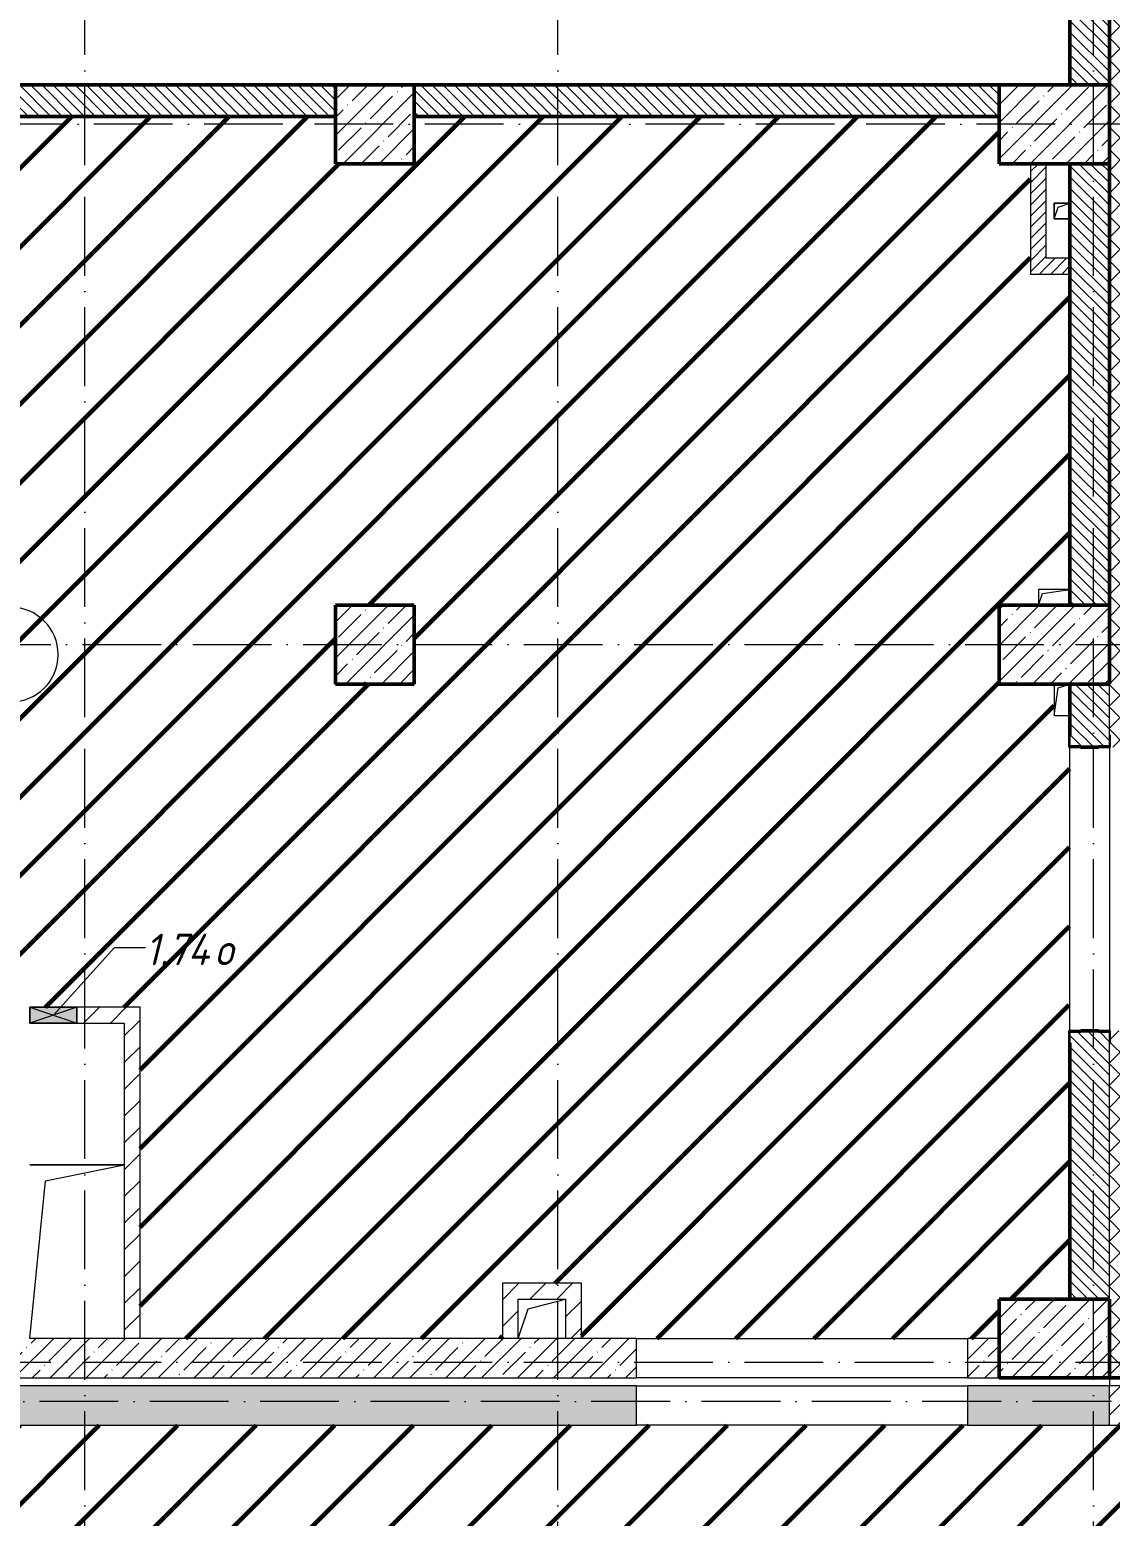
# Model space of a CAD drawing. Header units: millimetres. Extents: x -606178 to 312196, y -19338 to 632709.
# Drawn here: x -409131 to -402275, y 460447 to 469875 of the extents above; entities that cross this region are included whole.
import ezdxf

# ---------------------------------------------------------------- set-up
doc = ezdxf.new("R2010")
doc.units = ezdxf.units.MM
doc.linetypes.add('50_200_ШТРИХ_1Т_ш5_п1_п1_', pattern=[700, 500, -100, 0, -100])
for name, color, linetype, lineweight in [('6.4.1) Окр пт с инж. ПТ2.16', 3, 'Continuous', 60), ('A-DETL-GENF-OTLN', 7, 'Continuous', 9), ('A-FLOR-____-OTLN', 7, 'Continuous', 9), ('A-GENM-____-MCUT', 7, 'Continuous', 25), ('A-GENM-____-OTLN', 7, 'Continuous', 9), ('A-GENM-____-OTLN-1', 7, 'Continuous', 25), ('A-GLAZ-____-IDEN', 7, 'Continuous', 9), ('A-GLAZ-____-OTLN', 7, 'Continuous', 9), ('A-WALL-____-MCUT-1', 7, 'Continuous', 9), ('A-WALL-____-MCUT-2', 7, 'Continuous', 50), ('A-WALL-____-MCUT-3', 7, 'Continuous', 9), ('A-WALL-____-OTLN', 7, 'Continuous', 9), ('A-WALL-____-PATT-1', 7, 'Continuous', 9), ('A-WALL-FNSH-MCUT-1', 7, 'Continuous', 9), ('S-COLS-____-MCUT', 7, 'Continuous', 50), ('S-COLS-____-OTLN', 7, 'Continuous', 9), ('S-GRID-____-OTLN-1', 7, '50_200_ШТРИХ_1Т_ш5_п1_п1_', 9)]:
    doc.layers.add(name, color=color, linetype=linetype, lineweight=lineweight)
doc.layers.add('A-AREA-IDEN-1', color=7, linetype='Continuous', lineweight=9, true_color=0x000000)
doc.styles.add('ISOCPEUR_I_9', font='isocpeui.ttf', dxfattribs={"width": 0.9, "height": 250})
pattern_1 = [(135, (-425830.77, 451794.26), (-35.35534, -35.35534), [])]
pattern_2 = [(45, (-425830.77, 451794.26), (-84.8528, 84.8528), [])]
pattern_3 = [(45, (-425830.77, 451794.26), (-35.35534, 35.35534), [])]
pattern_4 = [(45, (-425830.77, 451794.26), (-114.04925, 114.04925), []), (45, (-425716.72, 451794.26), (-114.0493, 114.0493), [201.612, -40.322, 3.353, -36.97])]

# ---------------------------------------------------------------- blocks, each defined once
blk = doc.blocks.new('BSC_Колонна _Прямоугольная - 500х700-V113-АР1_План отверстий 1 этажа в осях 1-64_А-ГГ')
at = {"layer": 'S-COLS-____-OTLN'}
h = blk.add_hatch(dxfattribs=at)
h.set_pattern_fill('FP_145', color=256, style=0, pattern_type=2)
h.set_pattern_definition([(315, (-9781.04, 23200), (114.0493, 114.0493), []), (315, (-9781.04, 23085.95), (114.0493, 114.0493), [201.613, -40.323, 3.353, -36.97])])
h.paths.add_polyline_path([(-250, 350), (-250, -350), (250, -350), (250, 350)], flags=0)
at = {"layer": 'S-COLS-____-MCUT'}
for p, q in [((250, 350), (-250, 350)), ((-250, 350), (-250, -350)), ((250, -350), (250, 350)), ((-250, -350), (250, -350))]:
    blk.add_line(p, q, dxfattribs=at)
blk = doc.blocks.new('BSC_Колонна _Прямоугольная - 500х500-V114-АР1_План отверстий 1 этажа в осях 1-64_А-ГГ')
at = {"layer": 'S-COLS-____-OTLN'}
h = blk.add_hatch(dxfattribs=at)
h.set_pattern_fill('FP_146', color=256, style=0, pattern_type=2)
h.set_pattern_definition([(45, (-18890, -14181.04), (-114.0493, 114.0493), []), (45, (-18775.95, -14181.04), (-114.0493, 114.0493), [201.612, -40.322, 3.353, -36.97])])
h.paths.add_polyline_path([(-250, -250), (250, -250), (250, 250), (-250, 250)], flags=0)
at = {"layer": 'S-COLS-____-MCUT'}
for p, q in [((250, 250), (-250, 250)), ((-250, 250), (-250, -250)), ((250, -250), (250, 250)), ((-250, -250), (250, -250))]:
    blk.add_line(p, q, dxfattribs=at)
blk = doc.blocks.new('BSC_Колонна _Прямоугольная - 500х500-27170132-АР1_План отверстий 1 этажа в осях 1-64_А-ГГ')
at = {"layer": 'S-COLS-____-OTLN'}
h = blk.add_hatch(dxfattribs=at)
h.set_pattern_fill('FP_147', color=256, style=0, pattern_type=2)
h.set_pattern_definition([(45, (-18890, -17481.04), (-114.0493, 114.0493), []), (45, (-18775.95, -17481.04), (-114.0493, 114.0493), [201.612, -40.322, 3.353, -36.97])])
h.paths.add_polyline_path([(-250, -250), (250, -250), (250, 250), (-250, 250)], flags=0)
at = {"layer": 'S-COLS-____-MCUT'}
for p, q in [((250, 250), (-250, 250)), ((-250, 250), (-250, -250)), ((250, -250), (250, 250)), ((-250, -250), (250, -250))]:
    blk.add_line(p, q, dxfattribs=at)
blk = doc.blocks.new('BSC_Колонна _Прямоугольная - 500х700-V116-АР1_План отверстий 1 этажа в осях 1-64_А-ГГ')
at = {"layer": 'S-COLS-____-OTLN'}
h = blk.add_hatch(dxfattribs=at)
h.set_pattern_fill('FP_149', color=256, style=0, pattern_type=2)
h.set_pattern_definition([(315, (-17481.04, 23200), (114.04925, 114.04925), []), (315, (-17481.04, 23085.95), (114.04925, 114.04925), [201.613, -40.323, 3.353, -36.97])])
h.paths.add_polyline_path([(-250, 350), (-250, -350), (250, -350), (250, 350)], flags=0)
at = {"layer": 'S-COLS-____-MCUT'}
for p, q in [((250, 350), (-250, 350)), ((-250, 350), (-250, -350)), ((250, -350), (250, 350)), ((-250, -350), (250, -350))]:
    blk.add_line(p, q, dxfattribs=at)
blk = doc.blocks.new('BSC_Колонна _Прямоугольная - 500х700-V121-АР1_План отверстий 1 этажа в осях 1-64_А-ГГ')
at = {"layer": 'S-COLS-____-OTLN'}
h = blk.add_hatch(dxfattribs=at)
h.set_pattern_fill('FP_154', color=256, style=0, pattern_type=2)
h.set_pattern_definition([(315, (-14181.04, 23200), (114.04925, 114.04925), []), (315, (-14181.04, 23085.95), (114.04925, 114.04925), [201.613, -40.323, 3.353, -36.97])])
h.paths.add_polyline_path([(-250, 350), (-250, -350), (250, -350), (250, 350)], flags=0)
at = {"layer": 'S-COLS-____-MCUT'}
for p, q in [((250, 350), (-250, 350)), ((-250, 350), (-250, -350)), ((250, -350), (250, 350)), ((-250, -350), (250, -350))]:
    blk.add_line(p, q, dxfattribs=at)
blk = doc.blocks.new('Фахверк_СКБ_Уголок - 250_2700-27497298-АР1_План отверстий 1 этажа в осях 1-64_А-ГГ')
at = {"layer": 'A-GENM-____-MCUT'}
for p, q in [((200, 181), (125, 181)), ((125, 181), (125, 106)), ((125, 106), (131, 106)), ((131, 106), (131, 175)), ((131, 175), (200, 175)), ((200, 175), (200, 181)), ((131, -6), (125, -6)), ((125, -6), (125, -81)), ((125, -81), (200, -81)), ((131, -75), (131, -6)), ((200, -75), (131, -75)), ((200, -81), (200, -75))]:
    blk.add_line(p, q, dxfattribs=at)
blk = doc.blocks.new('AR_Отверстие прямоугольное _в плите_ - AR_Отверстие прямоугольное _в плите_-V167-АР1_План отверстий 1 этажа в осях 1-64_А-ГГ')
at = {"layer": 'A-GENM-____-OTLN'}
for p, q in [((50, 50), (-50, 50)), ((-50, 50), (-50, -50)), ((-50, -50), (-25, 25)), ((-25, 25), (50, 50)), ((-50, -50), (50, -50))]:
    blk.add_line(p, q, dxfattribs=at)
blk = doc.blocks.new('AR_Отверстие прямоугольное _в плите_ - AR_Отверстие прямоугольное _в плите_-V175-АР1_План отверстий 1 этажа в осях 1-64_А-ГГ')
at = {"layer": 'A-GENM-____-OTLN'}
for p, q in [((100, 50), (-100, 50)), ((-100, 50), (-100, -50)), ((-100, -50), (-75, 25)), ((-75, 25), (100, 50))]:
    blk.add_line(p, q, dxfattribs=at)
blk = doc.blocks.new('AR_Отверстие прямоугольное _в плите_ - AR_Отверстие прямоугольное _в плите_-V176-АР1_План отверстий 1 этажа в осях 1-64_А-ГГ')
at = {"layer": 'A-GENM-____-OTLN'}
for p, q in [((-50, 100), (-50, -100)), ((-25, 75), (50, 100)), ((-50, -100), (-25, 75)), ((-50, -100), (50, -100))]:
    blk.add_line(p, q, dxfattribs=at)
blk = doc.blocks.new('AR_Отверстие прямоугольное _в плите_ - AR_Отверстие прямоугольное _в плите_-V197-АР1_План отверстий 1 этажа в осях 1-64_А-ГГ')
at = {"layer": 'A-GENM-____-OTLN'}
for p, q in [((300, 550), (-300, 550)), ((-200, 450), (300, 550)), ((-300, -550), (-200, 450))]:
    blk.add_line(p, q, dxfattribs=at)
blk = doc.blocks.new('AR_Отверстие прямоугольное _в плите_ - AR_Отверстие прямоугольное _в плите_-30552572-АР1_План отверстий 1 этажа в осях 1-64_А-ГГ')
at = {"layer": 'A-GENM-____-OTLN'}
for p, q in [((-87.5, 62.5), (150, 125)), ((-150, -125), (-87.5, 62.5))]:
    blk.add_line(p, q, dxfattribs=at)
blk = doc.blocks.new('AR_Отверстие прямоугольное _в стене__БезПР - AR_Отверстие прямоугольное _в стене__БезПР-36427714-АР1_План отверстий 1 этажа в осях 1-64_А-ГГ')
at = {"layer": 'A-GLAZ-____-OTLN'}
blk.add_hatch(color=256, dxfattribs=at).paths.add_polyline_path([(150, -50), (150, 50), (-150, 50), (-150, -50)], flags=0)
at = {"layer": 'A-DETL-GENF-OTLN'}
for p, q in [((-150, -50), (-150, 50)), ((-150, 50), (150, 50)), ((150, 50), (-150, -50)), ((-150, 50), (150, -50)), ((150, 50), (-150, 50)), ((-150, 50), (-150, -50)), ((150, 50), (150, -50)), ((150, -50), (150, 50)), ((150, -50), (-150, -50)), ((-150, -50), (150, -50))]:
    blk.add_line(p, q, dxfattribs=at)
at = {"layer": 'A-GLAZ-____-OTLN'}
blk.add_line((150, 50), (-150, 50), dxfattribs=at)
blk = doc.blocks.new('AAR_СКБ_Марка_помещения_1_5 ммп - Номер _ Площадь-27962135-АИ_План этажа_Стены_1')
at = {"layer": 'A-AREA-IDEN-1'}
for p, q in [((-2.987, 3), (3.013, 3)), ((-2.987, 0), (3.013, 0))]:
    blk.add_line(p, q, dxfattribs=at)
for centre, start, end in [((-2.987, 1.5), 90, 270), ((3.013, 1.5), 270, 90)]:
    blk.add_arc(centre, 1.5, start, end, dxfattribs=at)

msp = doc.modelspace()

# ---------------------------------------------------------------- hatches: boundary and pattern name
at = {"layer": '6.4.1) Окр пт с инж. ПТ2.16'}
h = msp.add_hatch(dxfattribs=at)
h.set_pattern_fill('ANSI31', color=256, scale=111)
h.paths.add_polyline_path([(-402530.7712, 468325.3011), (-402780.7712, 468325.3011), (-402780.7712, 469025.3011), (-402980.7712, 469025.3011), (-402980.7712, 469325.3011), (-406690.7712, 469325.3011), (-406690.7712, 469025.3011), (-407190.7712, 469025.3011), (-407190.7712, 469325.3011), (-411380.7712, 469325.3011), (-411380.7712, 469025.3011), (-412080.7712, 469025.3011), (-412080.7712, 469325.3011), (-415730.7712, 469325.3011), (-415730.7712, 469025.3011), (-415730.7712, 466225.3011), (-415730.7712, 465725.3011), (-416030.7712, 465725.3011), (-416030.7712, 461825.3011), (-415730.7712, 461825.3011), (-415730.7712, 461575.3011), (-412430.7712, 461575.3011), (-412430.7712, 462175.3011), (-412080.7712, 462175.3011), (-412080.7712, 463675.3011), (-411830.7712, 463675.3011), (-409380.7712, 463675.3011), (-409130.7712, 463675.3011), (-408830.7712, 463675.3011), (-408430.7712, 463675.3011), (-408430.7712, 461575.3011), (-406130.7712, 461575.3011), (-406130.7712, 461925.3011), (-405630.7712, 461925.3011), (-405630.7712, 461575.3011), (-405280.7712, 461575.3011), (-403180.7712, 461575.3011), (-402980.7712, 461575.3011), (-402980.7712, 461825.3011), (-402530.7712, 461825.3011), (-402530.7712, 463450.3011), (-402536.7712, 463450.3011), (-402536.7712, 463525.3011), (-402530.7712, 465325.3011), (-402536.7712, 465325.3011), (-402536.7712, 465400.3011), (-402534.4635, 465525.3011), (-402630.7712, 465525.3011), (-402630.7712, 465725.3011), (-402980.7712, 465725.3011), (-402980.7712, 466225.3011), (-402730.7712, 466225.3011), (-402730.7712, 466325.3011), (-402530.7712, 466325.3011)])
h.paths.add_polyline_path([(-412080.7712, 466225.3011), (-411380.7712, 466225.3011), (-411380.7712, 465725.3011), (-412080.7712, 465725.3011)], flags=16)
h.paths.add_polyline_path([(-407190.7712, 466225.3011), (-406690.7712, 466225.3011), (-406690.7712, 465725.3011), (-407190.7712, 465725.3011)], flags=16)
h = msp.add_hatch(dxfattribs=at)
h.set_pattern_fill('ANSI31', color=256, scale=111)
h.paths.add_polyline_path([(-387530.7712, 460775.3011), (-388030.7712, 460775.3011), (-388030.7712, 461025.3011), (-389830.7712, 461025.3011), (-389830.7712, 461019.3011), (-389905.7712, 461019.3011), (-390330.7712, 461023.3811), (-390330.7712, 460925.3011), (-390530.7712, 460925.3011), (-390530.7712, 460775.3011), (-391030.7712, 460775.3011), (-391030.7712, 460925.3011), (-391230.7712, 460925.3011), (-391230.7712, 461025.3011), (-392830.7712, 461025.3011), (-392830.7712, 461019.3011), (-392905.7712, 461019.3011), (-393430.7712, 461022.3011), (-393430.7712, 460925.3011), (-393630.7712, 460925.3011), (-393630.7712, 461025.3011), (-393955.7712, 461025.3011), (-393955.7712, 461019.3011), (-394030.7712, 461019.3011), (-394030.7712, 461025.3011), (-395830.7712, 461025.3011), (-395830.7712, 461019.3011), (-395905.7712, 461019.3011), (-396330.7712, 461023.3811), (-396330.7712, 460925.3011), (-396530.7712, 460925.3011), (-396530.7712, 460775.3011), (-397030.7712, 460775.3011), (-397030.7712, 461025.3011), (-398830.7712, 461025.3011), (-398830.7712, 461019.3011), (-398905.7712, 461019.3011), (-399330.7712, 461023.3811), (-399330.7712, 460925.3011), (-399530.7712, 460925.3011), (-399530.7712, 460775.3011), (-400030.7712, 460775.3011), (-400030.7712, 461025.3011), (-403180.7712, 461025.3011), (-405280.7712, 461025.3011), (-416230.7712, 461025.3011), (-420230.7712, 461025.3011), (-427780.7712, 461025.3011), (-427780.7712, 460775.3011), (-428030.7712, 460775.3011), (-428030.7712, 460450.3011), (-428024.7712, 460450.3011), (-428024.7712, 460375.3011), (-428030.7712, 460375.3011), (-428030.7712, 458575.3011), (-428024.7712, 458575.3011), (-428024.7712, 458500.3011), (-428027.5712, 458325.3011), (-427930.7712, 458325.3011), (-427930.7712, 458125.3011), (-427780.7712, 458125.3011), (-427780.7712, 457875.3011), (-426180.7712, 457875.3011), (-425730.7712, 457875.3011), (-424630.7712, 457875.3011), (-424030.7712, 457875.3011), (-423330.7712, 457875.3011), (-423130.7712, 457875.3011), (-422330.7712, 457875.3011), (-420730.7712, 457875.3011), (-420530.7712, 457875.3011), (-420030.7712, 457875.3011), (-420005.7712, 457876.8011), (-420005.7712, 457881.3011), (-419930.7712, 457881.3011), (-419930.7712, 457875.3011), (-419570.7712, 457875.3011), (-419270.7712, 457875.3011), (-418780.7712, 457875.3011), (-418780.7712, 457881.3011), (-418705.7712, 457881.3011), (-417255.7712, 457875.3011), (-417255.7712, 457881.3011), (-417180.7712, 457881.3011), (-416700.7712, 457875.3011), (-416500.7712, 457875.3011), (-416030.7712, 457875.3011), (-416030.7712, 457881.3011), (-415955.7712, 457881.3011), (-415430.7712, 457875.3011), (-414930.7712, 457875.3011), (-414905.7712, 457876.8011), (-414905.7712, 457881.3011), (-414830.7712, 457881.3011), (-414830.7712, 457875.3011), (-414695.7712, 457875.3011), (-414345.7712, 457875.3011), (-413830.7712, 457875.3011), (-413830.7712, 457881.3011), (-413755.7712, 457881.3011), (-413155.7712, 457875.3011), (-413155.7712, 457881.3011), (-413080.7712, 457881.3011), (-413080.7712, 457875.3011), (-412730.7712, 457875.3011), (-412430.7712, 457875.3011), (-411930.7712, 457875.3011), (-411930.7712, 457881.3011), (-411855.7712, 457881.3011), (-411430.7712, 457875.3011), (-410930.7712, 457875.3011), (-410530.7712, 457875.3011), (-410355.7712, 457875.3011), (-410355.7712, 457881.3011), (-410280.7712, 457881.3011), (-410280.7712, 457875.3011), (-409130.7712, 457875.3011), (-409130.7712, 457881.3011), (-409030.7712, 457881.3011), (-409030.7712, 457875.3011), (-408530.7712, 457875.3011), (-406030.7712, 457875.3011), (-405530.7712, 457875.3011), (-404530.7712, 457875.3011), (-404430.7712, 457875.3011), (-404430.7712, 457175.3011), (-403730.7712, 457175.3011), (-403730.7712, 457875.3011), (-403480.7712, 457875.3011), (-402980.7712, 457875.3011), (-402205.7712, 457875.3011), (-402205.7712, 457881.3011), (-402130.7712, 457881.3011), (-401280.7712, 457875.3011), (-400880.7712, 457875.3011), (-400430.7712, 457875.3011), (-400430.7712, 457881.3011), (-400355.7712, 457881.3011), (-400030.7712, 457875.3011), (-399530.7712, 457875.3011), (-397030.7712, 457875.3011), (-396530.7712, 457875.3011), (-396505.7712, 457876.8011), (-396505.7712, 457881.3011), (-396430.7712, 457881.3011), (-396430.7712, 457875.3011), (-396340.7712, 457875.3011), (-395940.7712, 457875.3011), (-395730.7712, 457875.3011), (-395730.7712, 457881.3011), (-395655.7712, 457881.3011), (-395505.7712, 457875.3011), (-395505.7712, 457881.3011), (-395430.7712, 457881.3011), (-395430.7712, 457875.3011), (-395250.7712, 457875.3011), (-394950.7712, 457875.3011), (-394730.7712, 457875.3011), (-394730.7712, 457881.3011), (-394655.7712, 457881.3011), (-393980.7712, 457875.3011), (-393380.7712, 457875.3011), (-393105.7712, 457875.3011), (-393105.7712, 457881.3011), (-393030.7712, 457881.3011), (-393000.7712, 457875.3011), (-393030.7712, 457875.3011), (-393030.7712, 457835.3011), (-393025.7712, 457835.3011), (-393025.7712, 457675.3011), (-392380.7712, 457675.3011), (-392380.7712, 457875.3011), (-391980.7712, 457875.3011), (-391980.7712, 457675.3011), (-391230.7712, 457675.3011), (-391230.7712, 457744.3011), (-391230.7712, 457806.3011), (-391230.7712, 457881.3011), (-391155.7712, 457881.3011), (-391030.7712, 457875.3011), (-390530.7712, 457875.3011), (-390130.7712, 457875.3011), (-389830.7712, 457875.3011), (-388030.7712, 457875.3011), (-387530.7712, 457875.3011)])
at = {"layer": 'A-WALL-____-PATT-1'}
h = msp.add_hatch(dxfattribs=at)
h.set_pattern_fill('FP_1', color=256, style=0, pattern_type=2)
h.set_pattern_definition([(45, (-425830.77, 451794.26), (-70.71068, 70.71068), []), (135, (-425830.77, 451794.26), (-70.71068, -70.71068), [])])
h.paths.add_polyline_path([(-402180.7712, 461325.3011), (-402180.7712, 463525.3011), (-402274.7712, 463525.3011), (-402274.7712, 463450.3011), (-402280.7712, 463450.3011), (-402280.7712, 461325.3011)], flags=0)
h.paths.add_polyline_path([(-402274.7712, 465325.3011), (-402180.7712, 465325.3011), (-402180.7712, 478525.3011), (-402280.7712, 478525.3011), (-402280.7712, 465400.3011), (-402274.7712, 465400.3011), (-402274.7712, 465331.3011)], flags=0)
h.paths.add_polyline_path([(-402274.7712, 483325.3011), (-402180.7712, 483325.3011), (-402180.7712, 484525.3011), (-402280.7712, 484525.3011), (-402280.7712, 483400.3011), (-402274.7712, 483400.3011), (-402274.7712, 483331.3011)], flags=0)
h.paths.add_polyline_path([(-402274.7712, 486325.3011), (-402180.7712, 486325.3011), (-402180.7712, 487525.3011), (-402274.7712, 487525.3011), (-402274.7712, 487450.3011), (-402280.7712, 487450.3011), (-402280.7712, 486400.3011), (-402274.7712, 486400.3011), (-402274.7712, 486331.3011)], flags=0)
h.paths.add_polyline_path([(-402180.7712, 489325.3011), (-402180.7712, 490525.3011), (-402280.7712, 490525.3011), (-402280.7712, 489400.3011), (-402274.7712, 489400.3011), (-402274.7712, 489325.3011)], flags=0)
h.paths.add_polyline_path([(-402274.7712, 492325.3011), (-402180.7712, 492325.3011), (-402180.7712, 493345.3011), (-402280.7712, 493345.3011), (-402280.7712, 492400.3011), (-402274.7712, 492400.3011), (-402274.7712, 492331.3011)], flags=0)
h = msp.add_hatch(dxfattribs=at)
h.set_pattern_fill('FP_6', color=256, style=0, pattern_type=2)
h.set_pattern_definition(pattern_1)
h.paths.add_polyline_path([(-402280.7712, 469525.3011), (-402280.7712, 471386.3545), (-402530.7712, 471386.3545), (-402530.7712, 469525.3011)], flags=0)
h.paths.add_polyline_path([(-402280.7712, 472675.3011), (-402280.7712, 474325.3011), (-402530.7712, 474325.3011), (-402530.7712, 472675.3011)], flags=0)
h = msp.add_hatch(dxfattribs=at)
h.set_pattern_fill('FP_6', color=256, style=0, pattern_type=2)
h.set_pattern_definition(pattern_1)
h.paths.add_polyline_path([(-407190.7712, 469325.3011), (-407190.7712, 469525.3011), (-411380.7712, 469525.3011), (-411380.7712, 469325.3011)], flags=0)
h = msp.add_hatch(dxfattribs=at)
h.set_pattern_fill('FP_6', color=256, style=0, pattern_type=2)
h.set_pattern_definition(pattern_1)
h.paths.add_polyline_path([(-402980.7712, 469325.3011), (-402980.7712, 469525.3011), (-406690.7712, 469525.3011), (-406690.7712, 469325.3011), (-404636.1498, 469325.3011)], flags=0)
h = msp.add_hatch(dxfattribs=at)
h.set_pattern_fill('FP_5', color=256, style=0, pattern_type=2)
h.set_pattern_definition(pattern_3)
h.paths.add_polyline_path([(-402680.7712, 468325.3011), (-402680.7712, 469025.3011), (-402780.7712, 469025.3011), (-402780.7712, 468325.3011)], flags=0)
h = msp.add_hatch(dxfattribs=at)
h.set_pattern_fill('FP_6', color=256, style=0, pattern_type=2)
h.set_pattern_definition(pattern_1)
h.paths.add_polyline_path([(-402280.7712, 466225.3011), (-402280.7712, 469025.3011), (-402530.7712, 469025.3011), (-402530.7712, 466225.3011)], flags=0)
h = msp.add_hatch(dxfattribs=at)
h.set_pattern_fill('FP_5', color=256, style=0, pattern_type=2)
h.set_pattern_definition(pattern_3)
h.paths.add_polyline_path([(-402530.7712, 468325.3011), (-402530.7712, 468425.3011), (-402680.7712, 468425.3011), (-402680.7712, 468325.3011)], flags=0)
h = msp.add_hatch(dxfattribs=at)
h.set_pattern_fill('FP_6', color=256, style=0, pattern_type=2)
h.set_pattern_definition(pattern_1)
h.paths.add_polyline_path([(-402530.7712, 461825.3011), (-402280.7712, 461825.3011), (-402281.6535, 463519.3011), (-402349.7712, 463519.3011), (-402349.7712, 463525.3011), (-402461.7712, 463525.3011), (-402461.7712, 463519.3011), (-402530.7712, 463519.3011), (-402530.7712, 462848.6731)], flags=0)
h.paths.add_polyline_path([(-402349.7712, 465325.3011), (-402349.7712, 465331.3011), (-402280.7712, 465331.3011), (-402280.7712, 465725.3011), (-402530.7712, 465725.3011), (-402530.7712, 465331.3011), (-402461.7712, 465331.3011), (-402461.7712, 465325.3011)], flags=0)
h = msp.add_hatch(dxfattribs=at)
h.set_pattern_fill('FP_4', color=256, style=0, pattern_type=2)
h.set_pattern_definition(pattern_2)
h.paths.add_polyline_path([(-408530.7712, 463575.3011), (-408430.7712, 463575.3011), (-408430.7712, 463675.3011), (-408830.7712, 463675.3011), (-408830.7712, 463575.3011)], flags=0)
h = msp.add_hatch(dxfattribs=at)
h.set_pattern_fill('FP_4', color=256, style=0, pattern_type=2)
h.set_pattern_definition(pattern_2)
h.paths.add_polyline_path([(-408430.7712, 461575.3011), (-408430.7712, 463575.3011), (-408530.7712, 463575.3011), (-408530.7712, 461575.3011)], flags=0)
h = msp.add_hatch(dxfattribs=at)
h.set_pattern_fill('FP_4', color=256, style=0, pattern_type=2)
h.set_pattern_definition(pattern_2)
h.paths.add_polyline_path([(-406030.7712, 461575.3011), (-406030.7712, 461925.3011), (-406130.7712, 461925.3011), (-406130.7712, 461575.3011)], flags=0)
h = msp.add_hatch(dxfattribs=at)
h.set_pattern_fill('FP_4', color=256, style=0, pattern_type=2)
h.set_pattern_definition(pattern_2)
h.paths.add_polyline_path([(-405730.7712, 461825.3011), (-405630.7712, 461825.3011), (-405630.7712, 461925.3011), (-406030.7712, 461925.3011), (-406030.7712, 461825.3011)], flags=0)
h = msp.add_hatch(dxfattribs=at)
h.set_pattern_fill('FP_4', color=256, style=0, pattern_type=2)
h.set_pattern_definition(pattern_2)
h.paths.add_polyline_path([(-405630.7712, 461575.3011), (-405630.7712, 461825.3011), (-405730.7712, 461825.3011), (-405730.7712, 461575.3011)], flags=0)
h = msp.add_hatch(dxfattribs=at)
h.set_pattern_fill('FP_27', color=256, style=0, pattern_type=2)
h.set_pattern_definition(pattern_4)
h.paths.add_polyline_path([(-402980.7712, 461325.3011), (-402980.7712, 461575.3011), (-403180.7712, 461575.3011), (-403180.7712, 461325.3011)], flags=0)
h.paths.add_polyline_path([(-405280.7712, 461325.3011), (-405280.7712, 461575.3011), (-415730.7712, 461575.3011), (-415730.7712, 461325.3011), (-408171.0784, 461325.3011)], flags=0)
h = msp.add_hatch(dxfattribs=at)
h.set_pattern_fill('FP_27', color=256, style=0, pattern_type=2)
h.set_pattern_definition(pattern_4)
h.paths.add_polyline_path([(-403180.7712, 461025.3011), (-402280.7712, 461025.3011), (-402280.7712, 461275.3011), (-403180.7712, 461275.3011)], flags=0)
h.paths.add_polyline_path([(-405280.7712, 461025.3011), (-405280.7712, 461275.3011), (-416230.7712, 461275.3011), (-416230.7712, 461025.3011), (-408171.0784, 461025.3011)], flags=0)
h.paths.add_polyline_path([(-420230.7712, 461025.3011), (-420230.7712, 461275.3011), (-427780.7712, 461275.3011), (-427780.7712, 461025.3011), (-420543.3284, 461025.3011)], flags=0)
h = msp.add_hatch(dxfattribs=at)
h.set_pattern_fill('FP_27', color=256, style=0, pattern_type=2)
h.set_pattern_definition(pattern_4)
h.paths.add_polyline_path([(-400030.7712, 461025.3011), (-400030.7712, 461275.3011), (-402280.7712, 461275.3011), (-402280.7712, 461025.3011), (-401101.2212, 461025.3011)], flags=0)

# ---------------------------------------------------------------- linework, layer by layer
at = {"layer": 'A-FLOR-____-OTLN'}
for p, q in [((-402630.7712, 468775.3011), (-402530.7712, 468775.3011)), ((-402630.7712, 468675.3011), (-402630.7712, 468775.3011)), ((-402530.7712, 468675.3011), (-402630.7712, 468675.3011)), ((-409130.7712, 462675.3011), (-408530.7712, 462675.3011))]:
    msp.add_line(p, q, dxfattribs=at)
at = {"layer": 'A-GLAZ-____-IDEN'}
for p, q in [((-408980.7712, 463625.3011), (-408592.9104, 464054.4484)), ((-408592.9104, 464054.4484), (-408396.599, 464054.4484))]:
    msp.add_line(p, q, dxfattribs=at)
at = {"layer": 'A-WALL-____-MCUT-1'}
for p, q in [((-405280.7712, 461575.3011), (-409130.7712, 461575.3011)), ((-405280.7712, 461325.3011), (-405280.7712, 461575.3011)), ((-402980.7712, 461575.3011), (-403180.7712, 461575.3011)), ((-403180.7712, 461575.3011), (-403180.7712, 461325.3011)), ((-405280.7712, 461275.3011), (-416230.7712, 461275.3011)), ((-415730.7712, 461325.3011), (-405280.7712, 461325.3011)), ((-405280.7712, 461025.3011), (-405280.7712, 461275.3011)), ((-403180.7712, 461325.3011), (-402980.7712, 461325.3011)), ((-403180.7712, 461275.3011), (-403180.7712, 461025.3011)), ((-400030.7712, 461275.3011), (-403180.7712, 461275.3011)), ((-402280.7712, 461025.3011), (-402280.7712, 461275.3011)), ((-416230.7712, 461025.3011), (-405280.7712, 461025.3011)), ((-403180.7712, 461025.3011), (-400030.7712, 461025.3011))]:
    msp.add_line(p, q, dxfattribs=at)
at = {"layer": 'A-WALL-____-MCUT-2'}
for p, q in [((-402280.7712, 474325.3011), (-402280.7712, 469525.3011)), ((-402530.7712, 471386.3545), (-402530.7712, 469525.3011)), ((-407190.7712, 469525.3011), (-411380.7712, 469525.3011)), ((-402980.7712, 469525.3011), (-406690.7712, 469525.3011)), ((-411380.7712, 469325.3011), (-407190.7712, 469325.3011)), ((-406690.7712, 469325.3011), (-402980.7712, 469325.3011)), ((-402530.7712, 469025.3011), (-402530.7712, 466225.3011)), ((-402280.7712, 469025.3011), (-402280.7712, 466225.3011)), ((-402530.7712, 465725.3011), (-402530.7712, 465400.3011)), ((-402461.7712, 465325.3011), (-402349.7712, 465325.3011)), ((-402530.7712, 463450.3011), (-402530.7712, 461825.3011)), ((-402349.7712, 463525.3011), (-402461.7712, 463525.3011)), ((-402280.7712, 461325.3011), (-402050.7712, 461325.3011))]:
    msp.add_line(p, q, dxfattribs=at)
at = {"layer": 'A-WALL-____-MCUT-3'}
for p, q in [((-402280.7712, 465400.3011), (-402280.7712, 465725.3011)), ((-402280.7712, 461825.3011), (-402280.7712, 463450.3011))]:
    msp.add_line(p, q, dxfattribs=at)
at = {"layer": 'A-WALL-____-OTLN'}
for p, q in [((-402530.7712, 463525.3011), (-402530.7712, 465325.3011)), ((-402280.7712, 465325.3011), (-402280.7712, 463525.3011)), ((-405280.7712, 461575.3011), (-403180.7712, 461575.3011)), ((-403180.7712, 461325.3011), (-405280.7712, 461325.3011)), ((-405280.7712, 461275.3011), (-403180.7712, 461275.3011)), ((-402280.7712, 461325.3011), (-402280.7712, 461275.3011)), ((-403180.7712, 461025.3011), (-405280.7712, 461025.3011))]:
    msp.add_line(p, q, dxfattribs=at)
at = {"layer": 'A-WALL-FNSH-MCUT-1'}
for p, q in [((-402780.7712, 469025.3011), (-402780.7712, 468325.3011)), ((-402680.7712, 468425.3011), (-402680.7712, 469025.3011)), ((-402530.7712, 468425.3011), (-402680.7712, 468425.3011)), ((-402780.7712, 468325.3011), (-402530.7712, 468325.3011)), ((-408430.7712, 463675.3011), (-408830.7712, 463675.3011)), ((-408430.7712, 461575.3011), (-408430.7712, 463675.3011)), ((-408830.7712, 463575.3011), (-408530.7712, 463575.3011)), ((-408530.7712, 463575.3011), (-408530.7712, 461575.3011)), ((-406130.7712, 461925.3011), (-406130.7712, 461575.3011)), ((-405630.7712, 461925.3011), (-406130.7712, 461925.3011)), ((-405630.7712, 461575.3011), (-405630.7712, 461925.3011)), ((-406030.7712, 461575.3011), (-406030.7712, 461825.3011)), ((-406030.7712, 461825.3011), (-405730.7712, 461825.3011)), ((-405730.7712, 461825.3011), (-405730.7712, 461575.3011))]:
    msp.add_line(p, q, dxfattribs=at)
at = {"layer": 'S-GRID-____-OTLN-1'}
for p, q in [((-408780.7712, 447311.6528), (-408780.7712, 501675.2188)), ((-405780.7712, 447311.6528), (-405780.7712, 501675.2188)), ((-402380.7712, 447311.6528), (-402380.7712, 501675.2188)), ((-399123.032, 469275.3011), (-430499.5414, 469275.3011)), ((-430499.5414, 465975.3011), (-399123.032, 465975.3011)), ((-430499.5414, 461425.3011), (-401960.1705, 461425.3011)), ((-321756.3646, 461175.3011), (-430287.1336, 461175.3011))]:
    msp.add_line(p, q, dxfattribs=at)

# ---------------------------------------------------------------- block references
at = {"layer": 'A-AREA-IDEN-1', "xscale": 199.9999999999999, "yscale": 199.9999999999999, "zscale": 199.9999999999999}
msp.add_blockref('AAR_СКБ_Марка_помещения_1_5 ммп - Номер _ Площадь-27962135-АИ_План этажа_Стены_1', (-409852.9155, 465612.0659), dxfattribs=at)
at = {"layer": 'A-GENM-____-OTLN'}
for name, p in [('AR_Отверстие прямоугольное _в плите_ - AR_Отверстие прямоугольное _в плите_-V167-АР1_План отверстий 1 этажа в осях 1-64_А-ГГ', (-402580.7712, 468725.3011)), ('AR_Отверстие прямоугольное _в плите_ - AR_Отверстие прямоугольное _в плите_-V175-АР1_План отверстий 1 этажа в осях 1-64_А-ГГ', (-402630.7712, 466275.3011)), ('AR_Отверстие прямоугольное _в плите_ - AR_Отверстие прямоугольное _в плите_-V176-АР1_План отверстий 1 этажа в осях 1-64_А-ГГ', (-402580.7712, 465625.3011)), ('AR_Отверстие прямоугольное _в плите_ - AR_Отверстие прямоугольное _в плите_-V197-АР1_План отверстий 1 этажа в осях 1-64_А-ГГ', (-408830.7712, 462125.3011)), ('AR_Отверстие прямоугольное _в плите_ - AR_Отверстие прямоугольное _в плите_-30552572-АР1_План отверстий 1 этажа в осях 1-64_А-ГГ', (-405880.7712, 461700.3011))]:
    msp.add_blockref(name, p, dxfattribs=at)
at = {"layer": 'A-GENM-____-OTLN-1'}
for p, rotation in [((-402355.7712, 465200.3011), 89.99999999999991), ((-402455.7712, 463650.3011), 269.9999999999999)]:
    msp.add_blockref('Фахверк_СКБ_Уголок - 250_2700-27497298-АР1_План отверстий 1 этажа в осях 1-64_А-ГГ', p, dxfattribs=dict(at, rotation=rotation))
at = {"layer": 'A-GLAZ-____-OTLN'}
msp.add_blockref('AR_Отверстие прямоугольное _в стене__БезПР - AR_Отверстие прямоугольное _в стене__БезПР-36427714-АР1_План отверстий 1 этажа в осях 1-64_А-ГГ', (-408980.7712, 463625.3011), dxfattribs=at)
at = {"layer": 'S-COLS-____-OTLN'}
for name, p in [('BSC_Колонна _Прямоугольная - 500х500-27170132-АР1_План отверстий 1 этажа в осях 1-64_А-ГГ', (-406940.7712, 469275.3011)), ('BSC_Колонна _Прямоугольная - 500х500-V114-АР1_План отверстий 1 этажа в осях 1-64_А-ГГ', (-406940.7712, 465975.3011))]:
    msp.add_blockref(name, p, dxfattribs=at)
at = {"layer": 'S-COLS-____-OTLN', "rotation": 89.9999999999999}
for name, p in [('BSC_Колонна _Прямоугольная - 500х700-V116-АР1_План отверстий 1 этажа в осях 1-64_А-ГГ', (-402630.7712, 469275.3011)), ('BSC_Колонна _Прямоугольная - 500х700-V121-АР1_План отверстий 1 этажа в осях 1-64_А-ГГ', (-402630.7712, 465975.3011)), ('BSC_Колонна _Прямоугольная - 500х700-V113-АР1_План отверстий 1 этажа в осях 1-64_А-ГГ', (-402630.7712, 461575.3011))]:
    msp.add_blockref(name, p, dxfattribs=at)

# ---------------------------------------------------------------- texts
at = {"layer": 'A-GLAZ-____-IDEN', "char_height": 200, "attachment_point": 1, "style": 'ISOCPEUR_I_9'}
for s, insert, width in [('1.74', (-408396.599, 464142.063), 533.923875), ('\\fISOCPEUR|b0|i1|c204|p34|;\\W.9;о', (-407956.0678, 464142.063), 158.734125)]:
    msp.add_mtext(s, dxfattribs=dict(at, insert=insert, width=width))

doc.saveas('drawing.dxf')
